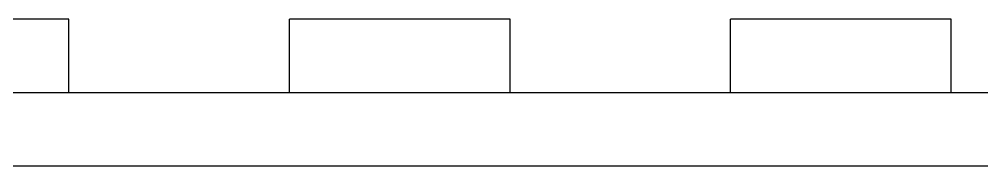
# Model space of a CAD drawing. Header units: inches. Extents: x 72601 to 92539, y -26779 to -15965.
# Drawn here: x 87054 to 89673, y -26143 to -25743 of the extents above; entities that cross this region are included whole.
import ezdxf

# ---------------------------------------------------------------- set-up
doc = ezdxf.new("R2010")
doc.units = ezdxf.units.IN
doc.header["$MEASUREMENT"] = 0
doc.layers.add('M-X-BKGD', color=8, linetype='Continuous')

msp = doc.modelspace()

# ---------------------------------------------------------------- linework, layer by layer
at = {"layer": 'M-X-BKGD'}
for p, q in [((87189.4, -25743.3), (86589.4, -25743.3)), ((87189.4, -25943.2), (87189.4, -25743.3)), ((87789.4, -25943.2), (87789.4, -25743.3)), ((88389.4, -25743.3), (87789.4, -25743.3)), ((88389.4, -25943.2), (88389.4, -25743.3)), ((88989.4, -25943.2), (88989.4, -25743.3)), ((89589.4, -25743.3), (88989.4, -25743.3)), ((89589.4, -25943.2), (89589.4, -25743.3)), ((85389.4, -25943.1), (89589.4, -25943.1)), ((87189.4, -25943.2), (88989.4, -25943.2)), ((89589.4, -25943.2), (90189.4, -25943.2)), ((83639.4, -26143.2), (92539.4, -26143.2))]:
    msp.add_line(p, q, dxfattribs=at)

doc.saveas('drawing.dxf')
